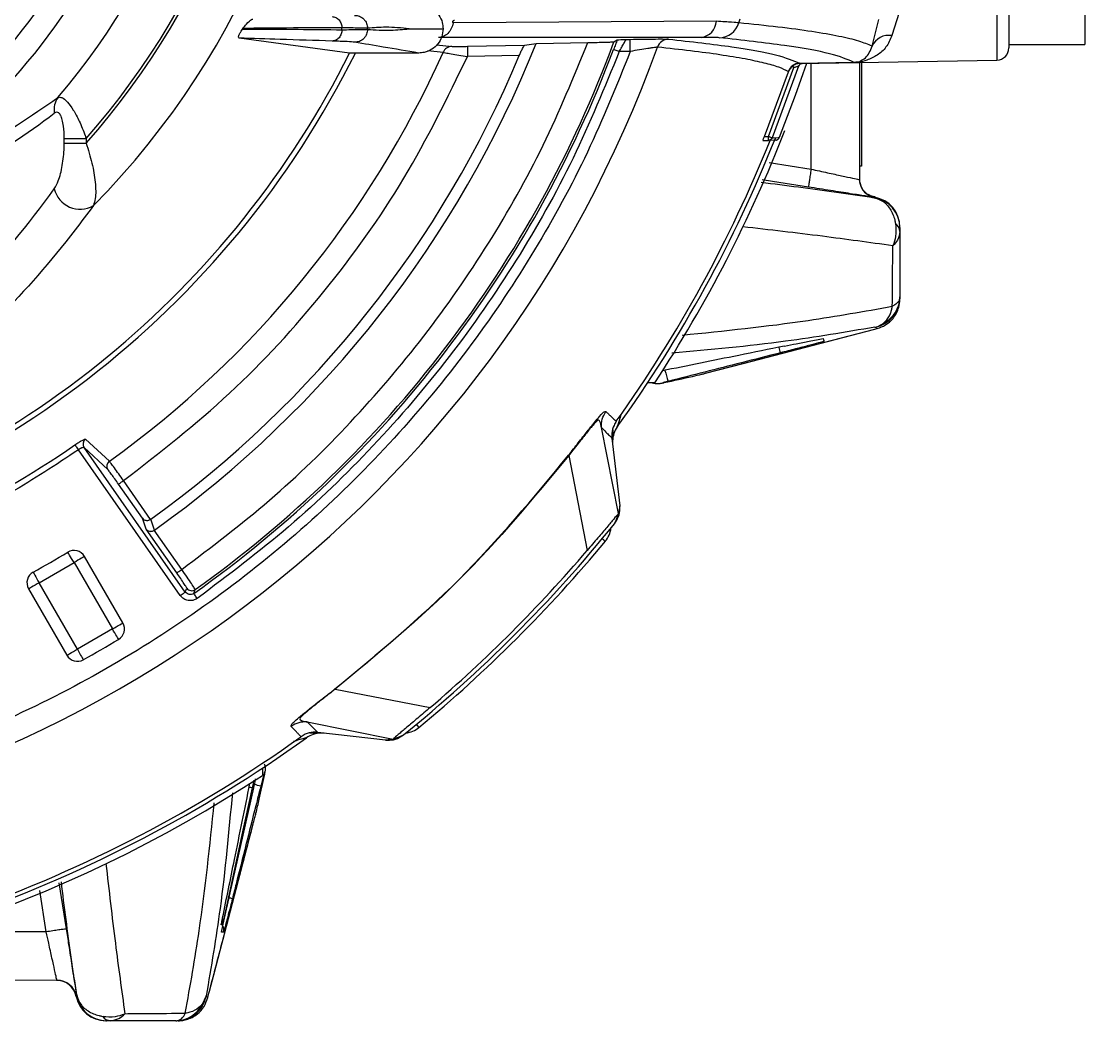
# Model space of a CAD drawing. Extents: x 8 to 113, y 1 to 87.
# Drawn here: x 108.225 to 110.861, y 33.387 to 35.864 of the extents above; entities that cross this region are included whole.
import ezdxf

# ---------------------------------------------------------------- set-up
doc = ezdxf.new("R2010")
doc.units = 0
doc.header["$MEASUREMENT"] = 0
doc.layers.add('OBJECT', color=7, linetype='CONTINUOUS')

msp = doc.modelspace()

# ---------------------------------------------------------------- linework, layer by layer
at = {"layer": 'OBJECT'}
for p, q in [((110.6727, 36.0256), (110.6727, 35.8062)), ((110.8607, 36.0256), (110.8607, 35.8062)), ((110.4004, 35.8854), (110.383, 35.8283)), ((110.6432, 35.8879), (110.6432, 35.7677)), ((109.0198, 35.8429), (109.0198, 35.8475)), ((109.0831, 35.8438), (109.0831, 35.8467)), ((109.2705, 35.8451), (109.2705, 35.8453)), ((109.9482, 35.8639), (109.2961, 35.8603)), ((110.3337, 35.8022), (110.3508, 35.8681)), ((109.0389, 35.7852), (108.7652, 35.8221)), ((109.9102, 35.8239), (109.2593, 35.8233)), ((109.694, 35.8131), (109.7021, 35.818)), ((109.7247, 35.819), (109.7339, 35.8191)), ((109.2544, 35.8052), (109.2926, 35.8016)), ((109.3307, 35.8018), (109.4722, 35.8043)), ((109.4722, 35.8043), (109.5009, 35.8089)), ((109.5009, 35.8089), (109.6292, 35.8111)), ((110.6727, 35.8062), (110.8607, 35.8062)), ((109.2101, 35.7852), (109.0389, 35.7852)), ((109.2704, 35.7868), (109.2326, 35.7904)), ((109.4594, 35.7791), (109.3311, 35.7768)), ((109.7344, 35.7891), (109.707, 35.7887)), ((110.1539, 35.7592), (110.6432, 35.7677)), ((110.0668, 35.5784), (110.1265, 35.7389)), ((110.0768, 35.5787), (110.14, 35.749)), ((110.1515, 35.7527), (110.0858, 35.575)), ((110.1265, 35.7389), (110.1261, 35.7394)), ((110.1261, 35.7394), (110.1261, 35.7394)), ((110.14, 35.749), (110.1359, 35.7524)), ((110.1539, 35.7597), (110.2894, 35.7621)), ((110.154, 35.7596), (110.1539, 35.7597)), ((110.2894, 35.762), (110.154, 35.7596)), ((110.154, 35.7596), (110.1543, 35.7592)), ((110.1825, 35.4975), (110.1825, 35.7597)), ((110.3025, 35.7618), (110.3025, 35.4717)), ((110.3075, 35.7618), (110.3075, 35.5047)), ((108.3315, 35.5737), (108.3859, 35.5737)), ((108.3315, 35.5622), (108.3315, 35.5737)), ((108.3315, 35.5622), (108.3859, 35.5622)), ((108.3859, 35.5737), (108.3859, 35.5622)), ((110.063, 35.5682), (110.0768, 35.5687)), ((110.0668, 35.5784), (110.0768, 35.5787)), ((110.0948, 35.5693), (110.0768, 35.5687)), ((110.0858, 35.575), (110.0886, 35.5751)), ((110.0886, 35.5751), (110.1007, 35.5755)), ((110.1007, 35.5755), (110.1037, 35.5756)), ((110.0786, 35.5138), (110.1825, 35.4974)), ((110.3075, 35.5047), (110.3025, 35.5047)), ((110.1825, 35.4974), (110.1825, 35.4975)), ((110.3367, 35.4295), (110.3343, 35.4299)), ((110.3413, 35.4286), (110.3367, 35.4295)), ((110.3387, 35.4268), (110.3394, 35.4274)), ((110.3394, 35.4274), (110.34, 35.4273)), ((110.34, 35.4277), (110.3413, 35.4286)), ((110.34, 35.4273), (110.34, 35.4277)), ((109.9211, 34.9917), (110.3401, 35.1009)), ((110.3401, 35.1009), (110.3464, 35.1026)), ((109.9211, 34.9917), (109.9211, 34.9917)), ((109.7955, 34.9682), (109.7775, 34.9682)), ((109.7056, 34.6439), (109.6632, 34.857)), ((109.6632, 34.857), (109.6632, 34.857)), ((109.6911, 34.8513), (109.6905, 34.8185)), ((108.3846, 34.8284), (108.4434, 34.7736)), ((109.6891, 34.831), (109.7082, 34.6633)), ((108.6193, 34.4411), (108.3666, 34.802)), ((108.6316, 34.4497), (108.381, 34.8077)), ((108.4398, 34.7529), (108.381, 34.8077)), ((109.5821, 34.788), (109.5816, 34.7885)), ((109.5821, 34.788), (109.6274, 34.5524)), ((108.5255, 34.6324), (108.4662, 34.717)), ((108.5456, 34.6297), (108.4785, 34.7256)), ((109.7082, 34.6633), (109.7056, 34.6439)), ((108.5344, 34.6054), (108.5255, 34.6324)), ((108.6104, 34.4969), (108.5344, 34.6054)), ((108.5461, 34.63), (108.5456, 34.6297)), ((108.555, 34.6031), (108.5461, 34.63)), ((108.555, 34.6031), (108.5546, 34.6028)), ((108.6227, 34.5055), (108.5546, 34.6028)), ((108.4768, 34.3731), (108.3817, 34.5377)), ((108.2692, 34.4727), (108.3558, 34.5227)), ((108.3558, 34.5227), (108.4508, 34.3581)), ((108.2432, 34.4577), (108.3382, 34.2931)), ((108.3642, 34.3081), (108.2692, 34.4727)), ((108.6316, 34.4497), (108.6353, 34.4593)), ((108.6526, 34.4461), (108.6563, 34.4557)), ((108.4508, 34.3581), (108.3642, 34.3081)), ((109.0029, 34.2088), (109.2385, 34.1635)), ((108.9339, 34.1277), (109.147, 34.0853)), ((108.9761, 34.1), (108.9402, 34.1)), ((109.1276, 34.0827), (108.9599, 34.1019)), ((109.147, 34.0853), (109.1276, 34.0827)), ((108.8227, 34.0134), (108.8227, 33.9954)), ((108.8002, 33.875), (108.8002, 33.875)), ((108.287, 33.6075), (108.2709, 33.7098)), ((108.3184, 33.7287), (108.3363, 33.6148)), ((108.2869, 33.6075), (108.0129, 33.6075)), ((108.2869, 33.6075), (108.287, 33.6075)), ((108.3135, 33.4875), (107.5722, 33.4876)), ((108.3611, 33.4481), (108.3611, 33.4482)), ((108.3611, 33.4481), (108.3613, 33.4475)), ((108.362, 33.4506), (108.3626, 33.4513)), ((108.6834, 33.449), (108.6735, 33.428)), ((108.6869, 33.4434), (108.6902, 33.4561)), ((108.6902, 33.4561), (108.6915, 33.461)), ((108.6141, 33.3874), (108.6107, 33.3874))]:
    msp.add_line(p, q, dxfattribs=at)
at = {"layer": 'OBJECT', "flags": 128}
for points in [[(109.2696, 35.8452), (109.2701, 35.8452), (109.2705, 35.8451)], [(109.7344, 35.7891), (109.7343, 35.7949), (109.7342, 35.8005), (109.7341, 35.8057), (109.734, 35.8102), (109.734, 35.8139), (109.7339, 35.8167), (109.7339, 35.8185), (109.7339, 35.8191)], [(109.3307, 35.8018), (109.3307, 35.8013), (109.3307, 35.7998), (109.3308, 35.7975), (109.3308, 35.7944), (109.3309, 35.7906), (109.331, 35.7863), (109.3311, 35.7817), (109.3311, 35.7768)], [(109.707, 35.7887), (109.7043, 35.7897), (109.7017, 35.7907), (109.6993, 35.7916), (109.6972, 35.7924), (109.6954, 35.793), (109.6941, 35.7935), (109.6933, 35.7938), (109.693, 35.7939)], [(110.171, 35.7595), (110.1433, 35.6798), (110.1037, 35.5756)], [(110.1759, 35.453), (110.087, 35.4671), (110.0616, 35.4711)], [(109.9211, 34.9917), (110.0178, 35.0169), (110.3401, 35.1009)], [(108.3582, 34.8143), (108.3585, 34.8138), (108.3591, 34.8129), (108.3599, 34.8117), (108.361, 34.8102), (108.3622, 34.8084), (108.3636, 34.8064), (108.3651, 34.8042), (108.3666, 34.802)], [(108.4662, 34.717), (108.4665, 34.7172), (108.4673, 34.7177), (108.4684, 34.7185), (108.47, 34.7196), (108.4718, 34.7209), (108.4739, 34.7223), (108.4762, 34.7239), (108.4785, 34.7256)], [(109.6726, 34.5753), (109.6717, 34.5761), (109.6691, 34.5783), (109.6649, 34.5817)], [(108.3558, 34.5227), (108.3527, 34.5277), (108.3498, 34.5325), (108.3472, 34.537), (108.3448, 34.5408), (108.3429, 34.544), (108.3415, 34.5464), (108.3406, 34.5479), (108.3403, 34.5484)], [(108.3817, 34.5377), (108.3812, 34.5374), (108.3798, 34.5365), (108.3774, 34.5352), (108.3741, 34.5333), (108.3702, 34.531), (108.3657, 34.5284), (108.3608, 34.5256), (108.3558, 34.5227)], [(108.6104, 34.4969), (108.6107, 34.4971), (108.6115, 34.4976), (108.6126, 34.4984), (108.6142, 34.4995), (108.616, 34.5008), (108.6181, 34.5022), (108.6204, 34.5038), (108.6227, 34.5055)], [(108.2546, 34.4989), (108.2549, 34.4984), (108.2558, 34.4969), (108.2571, 34.4945), (108.2589, 34.4912), (108.2611, 34.4873), (108.2636, 34.4827), (108.2663, 34.4778), (108.2692, 34.4727)], [(108.2692, 34.4727), (108.2641, 34.4698), (108.2592, 34.4669), (108.2547, 34.4643), (108.2508, 34.4621), (108.2476, 34.4602), (108.2452, 34.4588), (108.2437, 34.458), (108.2432, 34.4577)], [(108.6193, 34.4411), (108.6217, 34.4428), (108.624, 34.4443), (108.6261, 34.4458), (108.6279, 34.4471), (108.6294, 34.4482), (108.6306, 34.449), (108.6313, 34.4495), (108.6316, 34.4497)], [(108.6612, 34.4338), (108.6596, 34.4362), (108.658, 34.4385), (108.6565, 34.4406), (108.6552, 34.4424), (108.6541, 34.4439), (108.6533, 34.4451), (108.6528, 34.4458), (108.6526, 34.4461)], [(108.4508, 34.3581), (108.4558, 34.361), (108.4607, 34.3638), (108.4652, 34.3664), (108.4691, 34.3687), (108.4724, 34.3706), (108.4748, 34.372), (108.4763, 34.3728), (108.4768, 34.3731)], [(108.4662, 34.3324), (108.4659, 34.3329), (108.4651, 34.3343), (108.4636, 34.3367), (108.4617, 34.3399), (108.4594, 34.3438), (108.4567, 34.3483), (108.4538, 34.3531), (108.4508, 34.3581)], [(108.3382, 34.2931), (108.3387, 34.2934), (108.3402, 34.2942), (108.3426, 34.2956), (108.3458, 34.2975), (108.3497, 34.2998), (108.3542, 34.3024), (108.3591, 34.3052), (108.3642, 34.3081)], [(108.3642, 34.3081), (108.367, 34.303), (108.3697, 34.2981), (108.3723, 34.2935), (108.3745, 34.2896), (108.3763, 34.2863), (108.3776, 34.2839), (108.3784, 34.2824), (108.3787, 34.2819)], [(109.2108, 34.1143), (109.21, 34.1152), (109.2079, 34.1178), (109.2044, 34.122)], [(108.7213, 33.607), (108.7256, 33.6265), (108.7431, 33.7046), (108.8013, 33.9649)], [(108.7973, 33.965), (108.7931, 33.9454), (108.7761, 33.8673), (108.7237, 33.6253)], [(108.6915, 33.461), (108.7029, 33.5044), (108.7537, 33.6979), (108.8002, 33.875)], [(108.7237, 33.6253), (108.7235, 33.6253), (108.7224, 33.6254), (108.7208, 33.6254)]]:
    msp.add_lwpolyline(points, dxfattribs=at)
at = {"layer": 'OBJECT'}
for centre, radius, start, end in [((106.9727, 36.8182), 2.0098, 315.4001, 44.5999), ((106.9727, 36.8182), 1.8907, 318.3698, 41.6302), ((106.9727, 36.8182), 1.8831, 318.6329, 41.3671), ((106.9727, 36.8182), 1.764, 319.599, 40.401), ((106.9727, 36.8182), 1.5902, 303.9666, 334.6002), ((106.9727, 36.8182), 1.6498, 303.9666, 334.6002), ((109.904, 35.8677), 0.0443, 278.0533, 355.0193), ((109.9536, 35.8754), 0.0523, 271.2391, 342.7678), ((106.9727, 36.8182), 3.1787, 342.4546, 342.636), ((109.8299, 35.7898), 0.0299, 91.2293, 160.5279), ((110.3751, 35.7836), 0.0454, 79.9342, 155.8554), ((106.9727, 36.8182), 3.0068, 273.8025, 340.2009), ((106.9727, 36.8182), 2.7223, 305.5385, 338.2371), ((106.9727, 36.8182), 2.9067, 305.3048, 339.3669), ((106.9727, 36.8182), 2.901, 305.4751, 339.7287), ((109.2931, 35.7768), 0.0248, 91.2352, 156.2563), ((110.6427, 35.7977), 0.03, 271, 0), ((106.9727, 36.8182), 2.3227, 281.5486, 333.5932), ((106.9727, 36.8182), 2.31, 285.3009, 333.4367), ((106.9727, 36.8182), 2.5186, 305.7276, 335.8244), ((106.9727, 36.8182), 2.6951, 305.7175, 337.3213), ((110.1545, 35.7297), 0.03, 91.0255, 161.1077), ((110.1545, 35.7296), 0.03, 91.0074, 161.009), ((110.1609, 35.7495), 0.00997, 129.9446, 161.435), ((110.1609, 35.7495), 0.00998, 103.2881, 129.927), ((110.2913, 35.762), 0.00191, 178.8578, 181.1422), ((108.3589, 35.6445), 0.0526, 144.7086, 188.9634), ((106.9727, 36.8182), 3.375, 326.7599, 338.7134), ((106.9727, 36.8182), 3.35, 324.4956, 338.1027), ((106.9727, 36.8182), 3.36, 324.3266, 338.2742), ((110.0051, 35.5737), 0.0719, 356.0151, 3.9849), ((108.3708, 35.4637), 0.0655, 193.1001, 300.1662), ((110.3475, 35.4729), 0.045, 179.9905, 237.3895), ((110.3475, 35.4717), 0.045, 179.9923, 237.958), ((110.3475, 35.4729), 0.045, 237.382, 259.6631), ((110.3475, 35.4717), 0.045, 237.9639, 260.3925), ((110.3275, 35.3526), 0.075, 359.9911, 81.4282), ((110.3275, 35.3533), 0.075, 359.9913, 80.8198), ((110.3275, 35.3538), 0.075, 359.9916, 80.3973), ((110.3761, 35.3416), 0.0264, 3.6487, 54.1675), ((110.3275, 35.1798), 0.075, 280.2805, 359.9917), ((110.3296, 35.1812), 0.0729, 296.3492, 359.6688), ((110.2366, 35.0883), 0.1379, 193.625, 199.4669), ((110.211, 35.0941), 0.4021, 193.7615, 197.7226), ((109.7526, 34.8226), 0.062, 144.3266, 179), ((108.3933, 34.8162), 0.015, 125.3653, 214.5822), ((106.9727, 36.8182), 2.4363, 295.3416, 304.6584), ((108.4521, 34.7615), 0.015, 125.7285, 214.5847), ((106.9727, 36.8182), 3.5, 308.9328, 321.0672), ((109.6249, 34.615), 0.062, 320.2829, 353.5583), ((108.3558, 34.5227), 0.03, 30, 121.069), ((106.9727, 36.8182), 3.51, 309.6151, 320.2829), ((106.9727, 36.8182), 2.65, 298.931, 301.069), ((106.9727, 36.8182), 3.4902, 310.4808, 319.5192), ((108.2692, 34.4727), 0.03, 118.931, 210), ((108.6476, 34.4679), 0.015, 215.0249, 305.441), ((108.4508, 34.3581), 0.03, 300.9982, 30), ((106.9727, 36.8182), 2.9, 299.0018, 300.9982), ((108.3642, 34.3081), 0.03, 210, 299.0018), ((109.1712, 34.1621), 0.062, 276.3397, 309.6151), ((106.9727, 36.8182), 3.36, 273.4935, 305.6636), ((106.9727, 36.8182), 3.35, 273.5142, 305.5044), ((108.9678, 34.038), 0.062, 90.019, 125.6636), ((106.9727, 36.8182), 3.375, 273.2438, 303.2401), ((108.9185, 34.5557), 0.603, 257.7019, 258.4058), ((108.7319, 33.6796), 0.3016, 73.285, 76.3572), ((108.7087, 33.5644), 0.1315, 72.4608, 76.0528), ((108.7019, 33.6124), 0.025, 346.1486, 23.532), ((108.3123, 33.4375), 0.05, 11.5275, 89.9924), ((108.3134, 33.4375), 0.05, 11.5285, 89.9915), ((108.4347, 33.4625), 0.075, 190.3575, 269.9913), ((108.4347, 33.4625), 0.075, 191.5288, 269.9913), ((108.4361, 33.4625), 0.075, 189.1309, 269.9919), ((108.4359, 33.4625), 0.075, 191.5283, 269.9918), ((108.4367, 33.4625), 0.075, 188.5557, 269.9911), ((108.6096, 33.4624), 0.075, 269.9916, 349.7021), ((108.6081, 33.4603), 0.0729, 270.3139, 333.6341), ((108.4477, 33.4138), 0.0264, 215.8178, 266.3332)]:
    msp.add_arc(centre, radius, start, end, dxfattribs=at)
for centre, major_axis, ratio, start_param, end_param in [((107.3434, 36.8182), (1.7429, 0), 0.977124, 5.674525, 5.675653), ((107.3308, 36.8182), (1.5665, 0), 0.964711, 5.054638, 5.385183), ((106.2631, 36.8182), (2.4885, 0), 0.964711, 5.407313, 5.67616)]:
    msp.add_ellipse(centre, major_axis=major_axis, ratio=ratio, start_param=start_param, end_param=end_param, dxfattribs=at)
for points, knots in [([(109.2101, 35.9052), (109.216, 35.9047), (109.2287, 35.9036), (109.2466, 35.8945), (109.2609, 35.8797), (109.2691, 35.8624), (109.2701, 35.8505), (109.2705, 35.8453)], [0, 0, 0, 0, 0.187598, 0.404759, 0.620773, 0.835171, 1, 1, 1, 1]), ([(110.6727, 35.9059), (110.6727, 35.8902), (110.6727, 35.8584), (110.6727, 35.8243), (110.6727, 35.8018), (110.6727, 35.7991), (110.6727, 35.7977)], [0, 0, 0, 0, 0.24661, 0.499999, 0.753389, 1, 1, 1, 1]), ([(108.9956, 35.8755), (108.9986, 35.8751), (109.0033, 35.8745), (109.0089, 35.871), (109.0128, 35.8674), (109.0159, 35.8629), (109.019, 35.8564), (109.0195, 35.851), (109.0198, 35.8475)], [0, 0, 0, 0, 0.239572, 0.368432, 0.499999, 0.63156, 0.760426, 1, 1, 1, 1]), ([(109.0513, 35.8786), (109.0553, 35.8782), (109.0615, 35.8775), (109.0689, 35.8735), (109.0739, 35.8694), (109.078, 35.8643), (109.082, 35.8569), (109.0827, 35.8507), (109.0831, 35.8467)], [0, 0, 0, 0, 0.239486, 0.368379, 0.5, 0.631622, 0.760508, 1, 1, 1, 1]), ([(108.7652, 35.8221), (108.7644, 35.8224), (108.7632, 35.8229), (108.7636, 35.8265), (108.7646, 35.8294), (108.7656, 35.8317), (108.7668, 35.8342), (108.7683, 35.8369), (108.7706, 35.8406), (108.7722, 35.8429), (108.7733, 35.8445)], [0, 0, 0, 0, 0.401425, 0.570185, 0.633488, 0.697358, 0.744456, 0.791499, 0.861684, 1, 1, 1, 1]), ([(108.7733, 35.8445), (108.8193, 35.8444), (108.9015, 35.8442), (108.9837, 35.8433), (109.0198, 35.8429)], [0, 0, 0, 0, 0.560009, 1, 1, 1, 1]), ([(108.7744, 35.8461), (108.7773, 35.8499), (108.7867, 35.862), (108.794, 35.8679), (108.7978, 35.8691), (108.7987, 35.8694)], [0, 0, 0, 0, 0.259599, 0.819529, 1, 1, 1, 1]), ([(109.0198, 35.8475), (108.974, 35.8475), (108.8922, 35.8475), (108.8104, 35.8465), (108.7744, 35.8461)], [0, 0, 0, 0, 0.560013, 1, 1, 1, 1]), ([(109.0831, 35.8467), (109.0773, 35.8468), (109.0658, 35.847), (109.0352, 35.8474), (109.0198, 35.8475)], [0, 0, 0, 0, 0.499961, 1, 1, 1, 1]), ([(109.1866, 35.8452), (109.1672, 35.8471), (109.1328, 35.8505), (109.0983, 35.8478), (109.0831, 35.8467)], [0, 0, 0, 0, 0.560064, 1, 1, 1, 1]), ([(109.0831, 35.8438), (109.1024, 35.8426), (109.1369, 35.8405), (109.1714, 35.8438), (109.1866, 35.8452)], [0, 0, 0, 0, 0.559937, 1, 1, 1, 1]), ([(109.1866, 35.8452), (109.1866, 35.8452), (109.2013, 35.8452), (109.2262, 35.8452), (109.2538, 35.8452), (109.2669, 35.8452), (109.2695, 35.8452), (109.2696, 35.8452)], [0, 0, 0, 0, 0.002912, 0.527889, 0.903607, 0.997536, 1, 1, 1, 1]), ([(109.2705, 35.8451), (109.2698, 35.8384), (109.2685, 35.825), (109.2582, 35.8072), (109.2431, 35.7936), (109.2261, 35.7863), (109.2147, 35.7855), (109.2101, 35.7852)], [0, 0, 0, 0, 0.212709, 0.425418, 0.63871, 0.853372, 1, 1, 1, 1]), ([(109.2961, 35.8603), (109.2946, 35.8553), (109.2915, 35.8452), (109.2826, 35.8333), (109.2715, 35.8251), (109.2633, 35.8239), (109.2593, 35.8233)], [0, 0, 0, 0, 0.243819, 0.5, 0.756179, 1, 1, 1, 1]), ([(109.2705, 35.8453), (109.2703, 35.8453), (109.27, 35.8453), (109.2697, 35.8452), (109.2696, 35.8452)], [0, 0, 0, 0, 0.559993, 1, 1, 1, 1]), ([(109.2961, 35.8603), (109.2958, 35.8603), (109.2953, 35.8604), (109.2948, 35.8609), (109.2946, 35.8614), (109.2945, 35.862), (109.2945, 35.8627), (109.2947, 35.8634), (109.2952, 35.8643), (109.2959, 35.8653), (109.2969, 35.8662), (109.298, 35.8668), (109.2987, 35.8668), (109.299, 35.8669)], [0, 0, 0, 0, 0.133104, 0.191566, 0.248259, 0.311432, 0.370763, 0.43233, 0.501556, 0.620735, 0.752086, 0.875604, 1, 1, 1, 1]), ([(110.0035, 35.86), (109.999, 35.8604), (109.9899, 35.8613), (109.9622, 35.863), (109.9482, 35.8639)], [0, 0, 0, 0, 0.4931971, 1, 1, 1, 1]), ([(110.3337, 35.8022), (110.3238, 35.8063), (110.3043, 35.8147), (110.2536, 35.8266), (110.187, 35.8383), (110.1049, 35.8495), (110.0369, 35.8565), (110.0035, 35.86)], [0, 0, 0, 0, 0.2022766, 0.4015017, 0.6039518, 0.8059482, 1, 1, 1, 1]), ([(108.9956, 35.8149), (108.9525, 35.8163), (108.8755, 35.8186), (108.7989, 35.821), (108.7652, 35.8221)], [0, 0, 0, 0, 0.559993, 1, 1, 1, 1]), ([(109.0198, 35.8429), (109.0195, 35.8394), (109.019, 35.834), (109.0159, 35.8275), (109.0128, 35.8231), (109.0089, 35.8194), (109.0033, 35.8159), (108.9986, 35.8153), (108.9956, 35.8149)], [0, 0, 0, 0, 0.239585, 0.36845, 0.50001, 0.631569, 0.760427, 1, 1, 1, 1]), ([(109.0198, 35.8429), (109.0352, 35.8431), (109.0658, 35.8434), (109.0773, 35.8437), (109.0831, 35.8438)], [0, 0, 0, 0, 0.500039, 1, 1, 1, 1]), ([(109.0831, 35.8438), (109.0827, 35.8398), (109.082, 35.8336), (109.078, 35.8261), (109.0739, 35.821), (109.0689, 35.8169), (109.0615, 35.8129), (109.0553, 35.8122), (109.0513, 35.8118)], [0, 0, 0, 0, 0.239481, 0.368378, 0.499999, 0.631621, 0.760514, 1, 1, 1, 1]), ([(109.7021, 35.818), (109.7006, 35.8142), (109.6978, 35.8066), (109.6946, 35.7982), (109.693, 35.7939)], [0, 0, 0, 0, 0.499873, 1, 1, 1, 1]), ([(109.7021, 35.818), (109.7022, 35.8181), (109.7031, 35.8182), (109.7116, 35.8185), (109.72, 35.8188), (109.7247, 35.819)], [0, 0, 0, 0, 0.118324, 0.498391, 1, 1, 1, 1]), ([(109.707, 35.7887), (109.7091, 35.7923), (109.7133, 35.7997), (109.7181, 35.8081), (109.7212, 35.8135), (109.7231, 35.8166), (109.7243, 35.8185), (109.7246, 35.8188), (109.7247, 35.819)], [0, 0, 0, 0, 0.250055, 0.499098, 0.634956, 0.762999, 0.884267, 1, 1, 1, 1]), ([(109.7339, 35.8191), (109.7452, 35.8193), (109.7678, 35.8197), (109.7979, 35.82), (109.8212, 35.82), (109.8266, 35.8198), (109.8293, 35.8197)], [0, 0, 0, 0, 0.250172, 0.500067, 0.749913, 1, 1, 1, 1]), ([(109.8293, 35.8197), (109.8849, 35.8134), (109.9963, 35.8008), (110.1045, 35.7808), (110.1375, 35.7667), (110.1539, 35.7597)], [0, 0, 0, 0, 0.33303, 0.666639, 1, 1, 1, 1]), ([(109.9547, 35.8232), (109.9511, 35.8234), (109.9437, 35.8238), (109.9214, 35.8238), (109.9102, 35.8239)], [0, 0, 0, 0, 0.498504, 1, 1, 1, 1]), ([(110.2894, 35.7621), (110.2724, 35.7692), (110.2383, 35.7836), (110.1268, 35.804), (110.0121, 35.8168), (109.9547, 35.8232)], [0, 0, 0, 0, 0.333336, 0.666886, 1, 1, 1, 1]), ([(110.383, 35.8283), (110.3786, 35.8183), (110.3696, 35.7984), (110.3472, 35.7791), (110.3215, 35.767), (110.3061, 35.763), (110.2928, 35.7621), (110.2908, 35.762), (110.2898, 35.762), (110.2894, 35.762)], [0, 0, 0, 0, 0.249937, 0.500626, 0.749427, 0.968478, 0.986306, 0.993527, 1, 1, 1, 1]), ([(108.6227, 34.5055), (108.6964, 34.5612), (108.8443, 34.6732), (109.0445, 34.868), (109.2266, 35.0808), (109.386, 35.311), (109.5235, 35.5542), (109.5941, 35.7257), (109.6292, 35.8111)], [0, 0, 0, 0, 0.165735, 0.332466, 0.5, 0.667545, 0.83427, 1, 1, 1, 1]), ([(109.0513, 35.8118), (109.0466, 35.8123), (109.037, 35.8134), (109.0094, 35.8144), (108.9956, 35.8149)], [0, 0, 0, 0, 0.498895, 1, 1, 1, 1]), ([(109.2101, 35.7852), (109.181, 35.7902), (109.1289, 35.799), (109.0751, 35.8079), (109.0513, 35.8118)], [0, 0, 0, 0, 0.560011, 1, 1, 1, 1]), ([(109.2926, 35.8016), (109.293, 35.8016), (109.2938, 35.8015), (109.2977, 35.8015), (109.3053, 35.8015), (109.3173, 35.8016), (109.3262, 35.8018), (109.3307, 35.8018)], [0, 0, 0, 0, 0.124713, 0.250581, 0.500023, 0.749127, 1, 1, 1, 1]), ([(109.4594, 35.7791), (109.4608, 35.7822), (109.4634, 35.7883), (109.4672, 35.7964), (109.4702, 35.802), (109.4717, 35.8041), (109.4721, 35.8043), (109.4722, 35.8043)], [0, 0, 0, 0, 0.243971, 0.488094, 0.725807, 0.945379, 1, 1, 1, 1]), ([(109.6292, 35.8111), (109.637, 35.8113), (109.6524, 35.8116), (109.6727, 35.8121), (109.6873, 35.8126), (109.6933, 35.8129), (109.6939, 35.8131), (109.694, 35.8131)], [0, 0, 0, 0, 0.238726, 0.477734, 0.707735, 0.921561, 1, 1, 1, 1]), ([(109.8017, 35.7998), (109.8011, 35.7997), (109.7997, 35.7996), (109.7947, 35.799), (109.7875, 35.7979), (109.7756, 35.7961), (109.7576, 35.7932), (109.7421, 35.7905), (109.7344, 35.7891)], [0, 0, 0, 0, 0.116907, 0.238658, 0.366334, 0.500852, 0.750248, 1, 1, 1, 1]), ([(110.1261, 35.7394), (110.119, 35.743), (110.105, 35.7501), (110.0684, 35.7604), (110.0202, 35.7706), (109.9592, 35.7807), (109.8871, 35.7905), (109.8299, 35.7967), (109.8017, 35.7998)], [0, 0, 0, 0, 0.168843, 0.335534, 0.500076, 0.67255, 0.839189, 1, 1, 1, 1]), ([(110.2894, 35.7621), (110.2894, 35.7621), (110.2896, 35.7621), (110.2899, 35.7621), (110.2905, 35.7621), (110.3007, 35.7628), (110.3035, 35.7654), (110.3226, 35.7748), (110.3293, 35.7913), (110.3337, 35.8022)], [0, 0, 0, 0, 0.001142, 0.002301, 0.004791, 0.01068, 0.246792, 0.502027, 1, 1, 1, 1]), ([(109.7344, 35.7891), (109.7006, 35.7053), (109.6324, 35.5362), (109.5, 35.2941), (109.3443, 35.0608), (109.1641, 34.8406), (108.9613, 34.6367), (108.7388, 34.4529), (108.4994, 34.2918), (108.2463, 34.1553), (107.984, 34.0451), (107.7161, 33.9621), (107.4463, 33.9039), (107.2649, 33.8866), (107.1749, 33.878)], [0, 0, 0, 0, 0.080321, 0.16194, 0.244772, 0.329378, 0.414487, 0.5, 0.585518, 0.670628, 0.755228, 0.838065, 0.919682, 1, 1, 1, 1]), ([(108.4785, 34.7256), (108.5683, 34.7954), (108.7485, 34.9358), (108.9802, 35.1901), (109.1812, 35.4692), (109.2813, 35.6746), (109.3311, 35.7768)], [0, 0, 0, 0, 0.248894, 0.5, 0.751106, 1, 1, 1, 1]), ([(109.707, 35.7887), (109.6706, 35.6998), (109.5977, 35.5216), (109.4551, 35.269), (109.2895, 35.0299), (109.1002, 34.8091), (108.8919, 34.6072), (108.738, 34.4915), (108.6612, 34.4338)], [0, 0, 0, 0, 0.165711, 0.332438, 0.5, 0.667551, 0.834284, 1, 1, 1, 1]), ([(109.2704, 35.7868), (109.272, 35.7865), (109.2753, 35.7858), (109.2899, 35.7834), (109.3092, 35.7802), (109.3238, 35.778), (109.3311, 35.7768)], [0, 0, 0, 0, 0.240543, 0.499719, 0.749496, 1, 1, 1, 1]), ([(110.1359, 35.7524), (110.1333, 35.7499), (110.1293, 35.7459), (110.1272, 35.7407), (110.1265, 35.7389)], [0, 0, 0, 0, 0.6495649, 1, 1, 1, 1]), ([(110.1543, 35.7592), (110.1525, 35.7591), (110.1491, 35.7588), (110.1425, 35.7569), (110.1385, 35.7542), (110.1359, 35.7524)], [0, 0, 0, 0, 0.252438, 0.503217, 1, 1, 1, 1]), ([(110.1515, 35.7527), (110.1514, 35.7526), (110.1512, 35.7525), (110.1502, 35.7521), (110.1479, 35.7514), (110.1442, 35.7503), (110.1414, 35.7494), (110.14, 35.749)], [0, 0, 0, 0, 0.117751, 0.236264, 0.479976, 0.736393, 1, 1, 1, 1]), ([(110.1543, 35.7592), (110.156, 35.7592), (110.1586, 35.7593), (110.1604, 35.7594), (110.1606, 35.7595), (110.1608, 35.7595)], [0, 0, 0, 0, 0.499445, 0.751584, 1, 1, 1, 1]), ([(107.8944, 35.45), (107.9028, 35.4529), (107.9765, 35.4789), (108.1184, 35.5398), (108.2491, 35.6292), (108.316, 35.6749)], [0, 0, 0, 0, 0.058887, 0.517848, 1, 1, 1, 1]), ([(108.316, 35.6749), (108.3189, 35.6755), (108.3254, 35.6766), (108.3389, 35.6657), (108.3542, 35.6448), (108.3696, 35.6158), (108.38, 35.5907), (108.3851, 35.5761), (108.3859, 35.5737)], [0, 0, 0, 0, 0.16721, 0.364972, 0.550351, 0.742656, 0.959323, 1, 1, 1, 1]), ([(108.3315, 35.5737), (108.3313, 35.5839), (108.3308, 35.6), (108.3272, 35.6194), (108.323, 35.6309), (108.3181, 35.6374), (108.3126, 35.6396), (108.309, 35.6375), (108.307, 35.6363)], [0, 0, 0, 0, 0.29881, 0.473691, 0.618555, 0.738236, 0.858033, 1, 1, 1, 1]), ([(108.307, 35.4488), (108.3104, 35.455), (108.3189, 35.4702), (108.3275, 35.5063), (108.3313, 35.5395), (108.3315, 35.5585), (108.3315, 35.5622)], [0, 0, 0, 0, 0.230483, 0.568581, 0.916912, 1, 1, 1, 1]), ([(108.3859, 35.5622), (108.3911, 35.5454), (108.4016, 35.5115), (108.4094, 35.4632), (108.4104, 35.426), (108.4057, 35.4125), (108.4038, 35.407)], [0, 0, 0, 0, 0.261321, 0.527902, 0.808326, 1, 1, 1, 1]), ([(110.063, 35.5682), (110.063, 35.5683), (110.0631, 35.5685), (110.0636, 35.57), (110.0644, 35.5722), (110.0655, 35.5751), (110.0664, 35.5773), (110.0668, 35.5784)], [0, 0, 0, 0, 0.1904146, 0.380721, 0.5749326, 0.7832683, 1, 1, 1, 1]), ([(110.0768, 35.5787), (110.0769, 35.5787), (110.0771, 35.5786), (110.0776, 35.5784), (110.0787, 35.578), (110.0807, 35.5771), (110.083, 35.5762), (110.0847, 35.5755), (110.0856, 35.5751), (110.0857, 35.575), (110.0858, 35.575)], [0, 0, 0, 0, 0.013718, 0.037881, 0.117462, 0.241308, 0.499767, 0.695357, 0.834141, 1, 1, 1, 1]), ([(110.0858, 35.575), (110.0853, 35.5741), (110.0845, 35.5724), (110.0823, 35.5704), (110.0797, 35.5691), (110.0778, 35.5688), (110.0768, 35.5687)], [0, 0, 0, 0, 0.249948, 0.499967, 0.749993, 1, 1, 1, 1]), ([(110.0948, 35.5693), (110.0953, 35.5694), (110.0964, 35.5695), (110.098, 35.57), (110.0995, 35.5707), (110.1009, 35.5717), (110.1021, 35.5728), (110.103, 35.5741), (110.1035, 35.5751), (110.1037, 35.5756)], [0, 0, 0, 0, 0.143851, 0.287677, 0.431526, 0.575369, 0.719208, 0.857742, 1, 1, 1, 1]), ([(110.1825, 35.4974), (110.1817, 35.4924), (110.1801, 35.4824), (110.1781, 35.4691), (110.1766, 35.459), (110.176, 35.4543), (110.1759, 35.4531), (110.1759, 35.453), (110.1759, 35.453)], [0, 0, 0, 0, 0.215722, 0.431448, 0.64717, 0.862908, 0.968625, 1, 1, 1, 1]), ([(110.1825, 35.4975), (110.1962, 35.4946), (110.2235, 35.4886), (110.2597, 35.4808), (110.2868, 35.475), (110.3006, 35.472), (110.302, 35.4718), (110.3025, 35.4717)], [0, 0, 0, 0, 0.220932, 0.438643, 0.655265, 0.868701, 1, 1, 1, 1]), ([(110.0586, 35.465), (110.0896, 35.4612), (110.1837, 35.4495), (110.2764, 35.4359), (110.3387, 35.4268)], [0, 0, 0, 0, 0.328567, 1, 1, 1, 1]), ([(110.3394, 35.4274), (110.3387, 35.4275), (110.3354, 35.428), (110.3189, 35.4306), (110.2816, 35.4364), (110.2319, 35.4442), (110.1945, 35.4501), (110.1759, 35.453)], [0, 0, 0, 0, 0.071624, 0.301232, 0.533459, 0.767472, 1, 1, 1, 1]), ([(110.3379, 35.429), (110.3379, 35.429), (110.3379, 35.429), (110.3365, 35.4293), (110.3345, 35.4298), (110.3305, 35.4312), (110.3265, 35.4329), (110.324, 35.4347), (110.3233, 35.4352)], [0, 0, 0, 0, 0.263565, 0.369118, 0.447898, 0.615686, 0.887999, 1, 1, 1, 1]), ([(110.3387, 35.4268), (110.3474, 35.4241), (110.3585, 35.4206), (110.3742, 35.4057), (110.3837, 35.3909), (110.3895, 35.3736), (110.391, 35.3658), (110.3916, 35.363)], [0, 0, 0, 0, 0.355529, 0.454515, 0.769567, 0.917463, 1, 1, 1, 1]), ([(110.3394, 35.4287), (110.3395, 35.4286), (110.3396, 35.4283), (110.3398, 35.428), (110.34, 35.4278), (110.34, 35.4277)], [0, 0, 0, 0, 0.1825132, 0.9125683, 1, 1, 1, 1]), ([(108.4038, 35.407), (108.3887, 35.3868), (108.3136, 35.2855), (108.1976, 35.1549), (108.0562, 35.0185), (107.9773, 34.9537), (107.9379, 34.9212)], [0, 0, 0, 0, 0.10177, 0.509294, 0.754409, 1, 1, 1, 1]), ([(110.3851, 35.3076), (110.3271, 35.3156), (110.2042, 35.3327), (110.0794, 35.347), (110.0134, 35.3545)], [0, 0, 0, 0, 0.472134, 1, 1, 1, 1]), ([(110.3916, 35.363), (110.3924, 35.3521), (110.3938, 35.3336), (110.3882, 35.315), (110.3851, 35.3077), (110.3851, 35.3076)], [0, 0, 0, 0, 0.5799799, 0.9930679, 1, 1, 1, 1]), ([(110.4025, 35.3433), (110.4013, 35.336), (110.3994, 35.3235), (110.3898, 35.312), (110.3851, 35.3076), (110.3851, 35.3076)], [0, 0, 0, 0, 0.579969, 0.993052, 1, 1, 1, 1]), ([(110.4025, 35.3526), (110.4025, 35.3523), (110.4025, 35.3518), (110.4025, 35.3481), (110.4025, 35.3451), (110.4025, 35.3437), (110.4025, 35.3433)], [0, 0, 0, 0, 0.530147, 0.827824, 0.942247, 1, 1, 1, 1]), ([(110.4025, 35.3433), (110.4025, 35.3234), (110.4025, 35.2685), (110.4025, 35.2149), (110.4024, 35.1808)], [0, 0, 0, 0, 0.363149, 1, 1, 1, 1]), ([(110.3838, 35.1577), (110.3841, 35.1885), (110.3845, 35.2379), (110.3849, 35.2885), (110.3851, 35.3076)], [0, 0, 0, 0, 0.623157, 1, 1, 1, 1]), ([(110.3464, 35.1026), (110.3535, 35.1051), (110.3686, 35.1105), (110.3883, 35.1285), (110.4001, 35.1513), (110.4024, 35.1683), (110.4024, 35.1751), (110.4024, 35.1752)], [0, 0, 0, 0, 0.223437, 0.473078, 0.787205, 0.996539, 1, 1, 1, 1]), ([(110.4024, 35.1808), (110.4024, 35.1797), (110.4021, 35.1738), (110.3978, 35.167), (110.3901, 35.161), (110.3862, 35.1588), (110.3839, 35.1577), (110.3838, 35.1577)], [0, 0, 0, 0, 0.125339, 0.641521, 0.810236, 0.993598, 1, 1, 1, 1]), ([(109.863, 35.0863), (109.9674, 35.0969), (110.1422, 35.1147), (110.3144, 35.1453), (110.3838, 35.1577)], [0, 0, 0, 0, 0.596922, 1, 1, 1, 1]), ([(110.3619, 35.1159), (110.3633, 35.1171), (110.3706, 35.1234), (110.3775, 35.1344), (110.3821, 35.1482), (110.3833, 35.1542), (110.3838, 35.1575), (110.3838, 35.1577)], [0, 0, 0, 0, 0.12552, 0.641548, 0.810272, 0.993615, 1, 1, 1, 1]), ([(110.3408, 35.106), (110.3431, 35.1065), (110.3506, 35.1082), (110.3573, 35.1128), (110.3619, 35.1159)], [0, 0, 0, 0, 0.311834, 1, 1, 1, 1]), ([(110.3408, 35.106), (110.2672, 35.0935), (110.1007, 35.0653), (109.9319, 35.0499), (109.8378, 35.0413)], [0, 0, 0, 0, 0.4422963, 1, 1, 1, 1]), ([(110.3464, 35.1026), (110.3462, 35.1026), (110.3452, 35.1032), (110.3434, 35.1043), (110.3417, 35.1054), (110.3408, 35.106)], [0, 0, 0, 0, 0.07326, 0.517167, 1, 1, 1, 1]), ([(110.1164, 35.059), (110.0786, 35.0513), (109.9776, 35.0308), (109.8765, 35.0103), (109.8132, 34.9975)], [0, 0, 0, 0, 0.37363, 1, 1, 1, 1]), ([(110.2144, 35.0709), (110.2141, 35.0707), (110.2132, 35.0703), (110.2021, 35.0672), (110.1778, 35.0607), (110.1445, 35.052), (110.1193, 35.0456), (110.1066, 35.0424)], [0, 0, 0, 0, 0.109227, 0.325258, 0.547858, 0.773814, 1, 1, 1, 1]), ([(110.1164, 35.059), (110.1264, 35.061), (110.1488, 35.0655), (110.182, 35.072), (110.2014, 35.0757), (110.2125, 35.0778), (110.2126, 35.0779)], [0, 0, 0, 0, 0.255403, 0.572513, 0.997435, 1, 1, 1, 1]), ([(110.2126, 35.0779), (110.2126, 35.0777), (110.213, 35.0762), (110.2136, 35.0739), (110.2142, 35.0717), (110.2144, 35.0709)], [0, 0, 0, 0, 0.0584822, 0.6635263, 1, 1, 1, 1]), ([(110.1066, 35.0424), (110.0743, 35.0342), (109.9814, 35.0107), (109.8885, 34.9871), (109.828, 34.9717)], [0, 0, 0, 0, 0.34783, 1, 1, 1, 1]), ([(109.8187, 34.9686), (109.842, 34.9737), (109.8729, 34.9805), (109.9038, 34.9876), (109.9115, 34.9894)], [0, 0, 0, 0, 0.752713, 1, 1, 1, 1]), ([(109.9115, 34.9894), (109.9118, 34.9894), (109.9132, 34.9898), (109.9164, 34.9905), (109.9195, 34.9913), (109.9211, 34.9917)], [0, 0, 0, 0, 0.116853, 0.558938, 1, 1, 1, 1]), ([(109.789, 34.9682), (109.7893, 34.9681), (109.7923, 34.9669), (109.7981, 34.9664), (109.8051, 34.9662), (109.8101, 34.9668), (109.8137, 34.9674), (109.8159, 34.9679), (109.8172, 34.9682)], [0, 0, 0, 0, 0.024141, 0.321328, 0.555861, 0.717381, 0.834427, 1, 1, 1, 1]), ([(109.828, 34.9717), (109.8263, 34.9713), (109.8232, 34.9705), (109.8192, 34.9694), (109.8164, 34.9686), (109.8148, 34.968), (109.8146, 34.9678), (109.8159, 34.968), (109.8178, 34.9684), (109.8187, 34.9686)], [0, 0, 0, 0, 0.157185, 0.302159, 0.442881, 0.580981, 0.719254, 0.859593, 1, 1, 1, 1]), ([(109.5816, 34.7885), (109.5897, 34.7989), (109.606, 34.8199), (109.6281, 34.848), (109.6463, 34.8709), (109.6629, 34.8907), (109.6712, 34.8978), (109.6731, 34.8971), (109.6741, 34.8967)], [0, 0, 0, 0, 0.125023, 0.250261, 0.372599, 0.500558, 0.750171, 1, 1, 1, 1]), ([(109.6632, 34.857), (109.6632, 34.8641), (109.6634, 34.8783), (109.6705, 34.8906), (109.6741, 34.8967)], [0, 0, 0, 0, 0.499997, 1, 1, 1, 1]), ([(109.6741, 34.8967), (109.6761, 34.8948), (109.6805, 34.8907), (109.6862, 34.8854), (109.6913, 34.8806), (109.6952, 34.877), (109.6979, 34.8745), (109.6995, 34.8729), (109.6997, 34.8728), (109.6998, 34.8727)], [0, 0, 0, 0, 0.124105, 0.263212, 0.41732, 0.571428, 0.714286, 0.857143, 1, 1, 1, 1]), ([(109.6632, 34.857), (109.6625, 34.8602), (109.6611, 34.8667), (109.6588, 34.8749), (109.6545, 34.8767), (109.6451, 34.8669), (109.6351, 34.8551), (109.6265, 34.8445), (109.6163, 34.8316), (109.605, 34.8174), (109.5932, 34.8023), (109.5855, 34.7923), (109.5821, 34.788)], [0, 0, 0, 0, 0.167655, 0.336418, 0.499288, 0.624455, 0.681335, 0.749952, 0.805262, 0.875044, 0.94588, 1, 1, 1, 1]), ([(109.6998, 34.8727), (109.6978, 34.8694), (109.6922, 34.8604), (109.6883, 34.8458), (109.6889, 34.8351), (109.6891, 34.831)], [0, 0, 0, 0, 0.263891, 0.723095, 1, 1, 1, 1]), ([(109.7117, 34.8913), (109.7116, 34.8911), (109.7098, 34.8848), (109.707, 34.8753), (109.704, 34.8649), (109.7025, 34.8597), (109.7023, 34.8591), (109.7022, 34.8588)], [0, 0, 0, 0, 0.0110133, 0.4040907, 0.6837558, 0.8495587, 1, 1, 1, 1]), ([(109.6632, 34.857), (109.6707, 34.8495), (109.6858, 34.8343), (109.688, 34.8321), (109.6891, 34.831)], [0, 0, 0, 0, 0.500002, 1, 1, 1, 1]), ([(108.3582, 34.8143), (108.3614, 34.8164), (108.3678, 34.8207), (108.3762, 34.8257), (108.3825, 34.8286), (108.3839, 34.8285), (108.3846, 34.8284)], [0, 0, 0, 0, 0.249971, 0.499782, 0.749147, 1, 1, 1, 1]), ([(108.3666, 34.802), (108.3112, 34.7653), (108.2003, 34.6919), (108.0813, 34.6326), (108.0218, 34.6029)], [0, 0, 0, 0, 0.499999, 1, 1, 1, 1]), ([(108.381, 34.8077), (108.3807, 34.8078), (108.3803, 34.8082), (108.3786, 34.8081), (108.3764, 34.8074), (108.3737, 34.8062), (108.3707, 34.8046), (108.3682, 34.8031), (108.3666, 34.802)], [0, 0, 0, 0, 0.149135, 0.282367, 0.500461, 0.63062, 0.757329, 1, 1, 1, 1]), ([(108.4785, 34.7256), (108.4745, 34.7312), (108.4664, 34.7427), (108.4554, 34.7578), (108.4467, 34.7696), (108.4445, 34.7723), (108.4434, 34.7736)], [0, 0, 0, 0, 0.238439, 0.484584, 0.738439, 1, 1, 1, 1]), ([(109.0025, 34.2094), (109.108, 34.2969), (109.319, 34.4719), (109.494, 34.6829), (109.5816, 34.7885)], [0, 0, 0, 0, 0.500003, 1, 1, 1, 1]), ([(109.5821, 34.788), (109.4946, 34.6825), (109.3196, 34.4714), (109.1085, 34.2964), (109.0029, 34.2088)], [0, 0, 0, 0, 0.499779, 1, 1, 1, 1]), ([(108.4662, 34.717), (108.4631, 34.7214), (108.4569, 34.7303), (108.4486, 34.7417), (108.4423, 34.7501), (108.4406, 34.752), (108.4398, 34.7529)], [0, 0, 0, 0, 0.2500069, 0.4999457, 0.7495515, 1, 1, 1, 1]), ([(109.6953, 34.6188), (109.699, 34.6245), (109.7064, 34.6358), (109.7091, 34.6519), (109.7084, 34.6609), (109.7082, 34.6633)], [0, 0, 0, 0, 0.425026, 0.850044, 1, 1, 1, 1]), ([(108.5255, 34.6324), (108.5266, 34.6311), (108.5288, 34.6288), (108.533, 34.6273), (108.5367, 34.6269), (108.5399, 34.6272), (108.543, 34.6282), (108.5448, 34.6292), (108.5456, 34.6297)], [0, 0, 0, 0, 0.272374, 0.499457, 0.642326, 0.771708, 0.889924, 1, 1, 1, 1]), ([(109.7056, 34.6439), (109.7055, 34.6438), (109.7052, 34.6437), (109.7024, 34.6409), (109.6943, 34.6315), (109.6772, 34.6113), (109.6541, 34.5838), (109.6365, 34.5632), (109.6274, 34.5524)], [0, 0, 0, 0, 0.0612938, 0.1579775, 0.3530257, 0.5689643, 0.7756011, 1, 1, 1, 1]), ([(109.6953, 34.6188), (109.6954, 34.619), (109.6957, 34.6195), (109.6975, 34.6232), (109.6999, 34.6287), (109.7028, 34.6357), (109.7047, 34.6411), (109.7056, 34.6439)], [0, 0, 0, 0, 0.187145, 0.391348, 0.595125, 0.793954, 1, 1, 1, 1]), ([(108.5344, 34.6054), (108.5355, 34.6043), (108.5376, 34.602), (108.5418, 34.6003), (108.5457, 34.5999), (108.5489, 34.6003), (108.5519, 34.6012), (108.5537, 34.6023), (108.5546, 34.6028)], [0, 0, 0, 0, 0.249928, 0.499459, 0.642322, 0.771699, 0.889917, 1, 1, 1, 1]), ([(108.6563, 34.4557), (108.6558, 34.4566), (108.6549, 34.4585), (108.6473, 34.47), (108.6362, 34.4862), (108.6273, 34.499), (108.6227, 34.5055)], [0, 0, 0, 0, 0.24989, 0.499779, 0.744814, 1, 1, 1, 1]), ([(108.6353, 34.4593), (108.635, 34.46), (108.6344, 34.4615), (108.6287, 34.4702), (108.6204, 34.4825), (108.6138, 34.4921), (108.6104, 34.4969)], [0, 0, 0, 0, 0.250032, 0.499876, 0.749253, 1, 1, 1, 1]), ([(108.6526, 34.4461), (108.6508, 34.4451), (108.6473, 34.4432), (108.6413, 34.4432), (108.6356, 34.4453), (108.6329, 34.4482), (108.6316, 34.4497)], [0, 0, 0, 0, 0.251115, 0.500421, 0.749961, 1, 1, 1, 1]), ([(108.6612, 34.4338), (108.6577, 34.4319), (108.6508, 34.4281), (108.6386, 34.4281), (108.6272, 34.4322), (108.622, 34.4381), (108.6193, 34.4411)], [0, 0, 0, 0, 0.250765, 0.500177, 0.749963, 1, 1, 1, 1]), ([(108.8942, 34.1168), (108.8939, 34.1175), (108.8933, 34.1187), (108.8958, 34.1229), (108.9037, 34.1309), (108.92, 34.1447), (108.9429, 34.1628), (108.9711, 34.1849), (108.992, 34.2012), (109.0025, 34.2094)], [0, 0, 0, 0, 0.175155, 0.335953, 0.499736, 0.628068, 0.749936, 0.875048, 1, 1, 1, 1]), ([(109.0029, 34.2088), (108.9931, 34.2012), (108.9734, 34.1859), (108.947, 34.165), (108.9268, 34.1484), (108.9153, 34.1375), (108.9151, 34.1328), (108.921, 34.1307), (108.9268, 34.1293), (108.9311, 34.1283), (108.933, 34.1279), (108.9339, 34.1277)], [0, 0, 0, 0, 0.1230669, 0.2465847, 0.3690533, 0.4915376, 0.6303108, 0.772463, 0.8994107, 0.9556654, 1, 1, 1, 1]), ([(109.0029, 34.2088), (109.0028, 34.2089), (109.0026, 34.2092), (109.0025, 34.2093), (109.0025, 34.2094)], [0, 0, 0, 0, 0.500003, 1, 1, 1, 1]), ([(109.2385, 34.1635), (109.2281, 34.1547), (109.2073, 34.137), (109.179, 34.1132), (109.1582, 34.0956), (109.1481, 34.0868), (109.1473, 34.0857), (109.147, 34.0853)], [0, 0, 0, 0, 0.217937, 0.435233, 0.661573, 0.868603, 1, 1, 1, 1]), ([(108.9339, 34.1277), (108.9268, 34.1277), (108.9126, 34.1275), (108.9003, 34.1204), (108.8942, 34.1168)], [0, 0, 0, 0, 0.500002, 1, 1, 1, 1]), ([(108.9183, 34.0911), (108.9181, 34.0912), (108.9179, 34.0915), (108.9158, 34.0937), (108.9123, 34.0974), (108.9074, 34.1028), (108.9013, 34.1093), (108.8965, 34.1144), (108.8942, 34.1168)], [0, 0, 0, 0, 0.166677, 0.333344, 0.500001, 0.687097, 0.853763, 1, 1, 1, 1]), ([(108.9599, 34.1019), (108.9588, 34.1029), (108.9566, 34.1051), (108.9415, 34.1202), (108.9339, 34.1277)], [0, 0, 0, 0, 0.499998, 1, 1, 1, 1]), ([(108.9317, 34.0884), (108.9314, 34.0883), (108.9307, 34.0881), (108.9242, 34.0863), (108.914, 34.0834), (108.9041, 34.0807), (108.8995, 34.0794)], [0, 0, 0, 0, 0.160231, 0.359599, 0.698218, 1, 1, 1, 1]), ([(108.9599, 34.1019), (108.9561, 34.1021), (108.9455, 34.1026), (108.9308, 34.0989), (108.9217, 34.0932), (108.9183, 34.0911)], [0, 0, 0, 0, 0.263886, 0.723096, 1, 1, 1, 1]), ([(109.1276, 34.0827), (109.1344, 34.0826), (109.1479, 34.0824), (109.163, 34.0888), (109.1702, 34.0942), (109.1721, 34.0956)], [0, 0, 0, 0, 0.425021, 0.850046, 1, 1, 1, 1]), ([(109.147, 34.0853), (109.1498, 34.0862), (109.1553, 34.0881), (109.1622, 34.091), (109.1677, 34.0934), (109.1714, 34.0952), (109.1719, 34.0955), (109.1721, 34.0956)], [0, 0, 0, 0, 0.206023, 0.404822, 0.608638, 0.812834, 1, 1, 1, 1]), ([(108.8276, 33.9945), (108.8282, 33.9972), (108.8293, 34.0025), (108.8297, 34.0061), (108.8291, 34.0056), (108.8276, 34.0012), (108.8252, 33.9931), (108.8221, 33.9819), (108.8198, 33.9731), (108.8186, 33.9685)], [0, 0, 0, 0, 0.139688, 0.279382, 0.417152, 0.554961, 0.695482, 0.840221, 1, 1, 1, 1]), ([(108.8278, 33.9953), (108.8279, 33.9955), (108.8289, 34.0001), (108.8296, 34.0039), (108.8302, 34.0082), (108.8304, 34.0115), (108.8301, 34.0161), (108.8292, 34.0204), (108.8277, 34.0226), (108.8273, 34.0232)], [0, 0, 0, 0, 0.0191047, 0.4286526, 0.5754981, 0.6789575, 0.7922841, 0.9513626, 1, 1, 1, 1]), ([(108.7241, 33.6424), (108.7339, 33.6905), (108.7565, 33.8014), (108.779, 33.9122), (108.7917, 33.975)], [0, 0, 0, 0, 0.433907, 1, 1, 1, 1]), ([(108.8014, 33.9833), (108.8005, 33.9796), (108.7992, 33.9737), (108.7978, 33.9674), (108.7973, 33.965)], [0, 0, 0, 0, 0.622981, 1, 1, 1, 1]), ([(108.8013, 33.9649), (108.8029, 33.9719), (108.8046, 33.9796), (108.8059, 33.9861), (108.806, 33.9867)], [0, 0, 0, 0, 0.909838, 1, 1, 1, 1]), ([(108.8068, 33.9016), (108.8095, 33.9133), (108.8165, 33.9443), (108.8234, 33.9752), (108.8276, 33.9945)], [0, 0, 0, 0, 0.376875, 1, 1, 1, 1]), ([(108.7482, 33.9524), (108.7394, 33.8566), (108.724, 33.6877), (108.6956, 33.5212), (108.6834, 33.449)], [0, 0, 0, 0, 0.566958, 1, 1, 1, 1]), ([(108.8186, 33.9685), (108.8145, 33.9523), (108.7941, 33.8715), (108.7707, 33.7786), (108.7514, 33.7019), (108.7483, 33.6898)], [0, 0, 0, 0, 0.173989, 0.869944, 1, 1, 1, 1]), ([(108.6317, 33.406), (108.6438, 33.474), (108.6745, 33.6462), (108.6924, 33.8212), (108.7032, 33.9271)], [0, 0, 0, 0, 0.394183, 1, 1, 1, 1]), ([(108.8002, 33.875), (108.8013, 33.8793), (108.8035, 33.8879), (108.8057, 33.8967), (108.8066, 33.9008), (108.8068, 33.9016)], [0, 0, 0, 0, 0.440617, 0.881889, 1, 1, 1, 1]), ([(108.6915, 33.461), (108.7035, 33.5068), (108.7397, 33.6448), (108.776, 33.7829), (108.8002, 33.875)], [0, 0, 0, 0, 0.332053, 1, 1, 1, 1]), ([(108.4349, 33.7766), (108.4425, 33.7106), (108.4567, 33.5857), (108.4738, 33.4629), (108.4818, 33.4049)], [0, 0, 0, 0, 0.527985, 1, 1, 1, 1]), ([(108.3626, 33.4513), (108.3535, 33.5135), (108.3399, 33.6063), (108.3282, 33.7006), (108.3244, 33.7317)], [0, 0, 0, 0, 0.670552, 1, 1, 1, 1]), ([(108.7483, 33.6898), (108.7467, 33.6832), (108.7426, 33.6672), (108.7365, 33.6437), (108.731, 33.623), (108.7272, 33.6091), (108.7265, 33.6073), (108.7262, 33.6064)], [0, 0, 0, 0, 0.153579, 0.37094, 0.582192, 0.790979, 1, 1, 1, 1]), ([(108.7208, 33.6254), (108.7208, 33.6254), (108.7212, 33.6274), (108.7219, 33.631), (108.723, 33.6368), (108.7238, 33.6408), (108.7241, 33.6424)], [0, 0, 0, 0, 0.006067, 0.422754, 0.755274, 1, 1, 1, 1]), ([(108.7237, 33.6253), (108.7237, 33.6253), (108.7239, 33.6264), (108.7238, 33.6288), (108.7234, 33.6313), (108.7223, 33.6326), (108.7222, 33.6327)], [0, 0, 0, 0, 0.011301, 0.48299, 0.972829, 1, 1, 1, 1]), ([(108.7236, 33.6399), (108.7237, 33.6396), (108.7247, 33.6371), (108.7246, 33.6321), (108.7242, 33.6276), (108.7237, 33.6254), (108.7237, 33.6253)], [0, 0, 0, 0, 0.054619, 0.530616, 0.988999, 1, 1, 1, 1]), ([(108.3135, 33.4875), (108.3132, 33.4888), (108.3126, 33.4914), (108.3081, 33.5117), (108.3015, 33.5417), (108.294, 33.5755), (108.2889, 33.5982), (108.2869, 33.6075)], [0, 0, 0, 0, 0.210173, 0.420828, 0.633493, 0.849382, 1, 1, 1, 1]), ([(108.3363, 33.6148), (108.3363, 33.6148), (108.3362, 33.6148), (108.335, 33.6147), (108.3296, 33.614), (108.3184, 33.6124), (108.3036, 33.6101), (108.2925, 33.6084), (108.287, 33.6075)], [0, 0, 0, 0, 0.029987, 0.137081, 0.352824, 0.568546, 0.784275, 1, 1, 1, 1]), ([(108.3363, 33.6148), (108.3384, 33.6017), (108.3434, 33.5697), (108.3509, 33.522), (108.3575, 33.4795), (108.3608, 33.4583), (108.3618, 33.4519), (108.362, 33.4506)], [0, 0, 0, 0, 0.175725, 0.430943, 0.683163, 0.933989, 1, 1, 1, 1]), ([(108.7262, 33.6064), (108.726, 33.6065), (108.7249, 33.6066), (108.7233, 33.6067), (108.7219, 33.6069), (108.7213, 33.607), (108.7213, 33.607)], [0, 0, 0, 0, 0.1297533, 0.6487593, 0.9732705, 1, 1, 1, 1]), ([(108.3569, 33.4598), (108.3576, 33.4584), (108.359, 33.4556), (108.3602, 33.4519), (108.3607, 33.4498), (108.3609, 33.4489), (108.3611, 33.4483), (108.3611, 33.448), (108.3611, 33.4481), (108.3611, 33.4481)], [0, 0, 0, 0, 0.24563, 0.488878, 0.59594, 0.674404, 0.778615, 0.965127, 1, 1, 1, 1]), ([(108.3613, 33.4475), (108.3613, 33.4475), (108.3616, 33.4475), (108.362, 33.4475), (108.3623, 33.4475), (108.3624, 33.4475)], [0, 0, 0, 0, 0.128545, 0.642719, 1, 1, 1, 1]), ([(108.3624, 33.4475), (108.3624, 33.4475), (108.3625, 33.4475), (108.3622, 33.4491), (108.362, 33.4506)], [0, 0, 0, 0, 0.082029, 1, 1, 1, 1]), ([(108.3626, 33.4513), (108.3653, 33.4426), (108.3688, 33.4314), (108.3836, 33.4157), (108.3984, 33.4063), (108.4157, 33.4004), (108.4236, 33.3989), (108.4264, 33.3983)], [0, 0, 0, 0, 0.35553, 0.454513, 0.769565, 0.917461, 1, 1, 1, 1]), ([(108.6834, 33.449), (108.6834, 33.4489), (108.684, 33.4481), (108.6852, 33.4462), (108.6863, 33.4444), (108.6869, 33.4434)], [0, 0, 0, 0, 0.0430488, 0.4800874, 1, 1, 1, 1]), ([(108.6141, 33.3874), (108.6142, 33.3874), (108.6144, 33.3874), (108.6148, 33.3874), (108.6158, 33.3874), (108.6183, 33.3875), (108.6246, 33.388), (108.64, 33.3909), (108.6603, 33.4011), (108.6786, 33.4207), (108.6843, 33.4362), (108.6869, 33.4434)], [0, 0, 0, 0, 0.003121, 0.005802, 0.014253, 0.035066, 0.086648, 0.22061, 0.545039, 0.79016, 1, 1, 1, 1]), ([(108.6735, 33.428), (108.6722, 33.4265), (108.666, 33.4193), (108.6554, 33.4126), (108.6417, 33.4079), (108.6357, 33.4066), (108.6318, 33.4061), (108.6317, 33.406)], [0, 0, 0, 0, 0.125521, 0.641558, 0.778887, 0.993607, 1, 1, 1, 1]), ([(108.4264, 33.3983), (108.437, 33.3975), (108.4556, 33.3961), (108.4741, 33.4017), (108.4817, 33.4048), (108.4818, 33.4049)], [0, 0, 0, 0, 0.5688564, 0.9930665, 1, 1, 1, 1]), ([(108.4461, 33.3875), (108.4532, 33.3886), (108.4657, 33.3905), (108.4772, 33.4), (108.4817, 33.4048), (108.4818, 33.4049)], [0, 0, 0, 0, 0.568858, 0.993051, 1, 1, 1, 1]), ([(108.4818, 33.4049), (108.5009, 33.405), (108.5514, 33.4054), (108.6009, 33.4058), (108.6317, 33.406)], [0, 0, 0, 0, 0.376844, 1, 1, 1, 1]), ([(108.6085, 33.3874), (108.6097, 33.3875), (108.6156, 33.3878), (108.6221, 33.3919), (108.6282, 33.3995), (108.6304, 33.4033), (108.6317, 33.406), (108.6317, 33.406)], [0, 0, 0, 0, 0.125343, 0.641537, 0.778854, 0.9936, 1, 1, 1, 1]), ([(108.4461, 33.3875), (108.4456, 33.3875), (108.4442, 33.3875), (108.4413, 33.3875), (108.4375, 33.3875), (108.437, 33.3875), (108.4367, 33.3875)], [0, 0, 0, 0, 0.057745, 0.172178, 0.469851, 1, 1, 1, 1]), ([(108.6085, 33.3874), (108.5744, 33.3874), (108.5209, 33.3874), (108.466, 33.3875), (108.4461, 33.3875)], [0, 0, 0, 0, 0.636851, 1, 1, 1, 1])]:
    msp.add_open_spline(points, degree=3, knots=knots, dxfattribs=at)

doc.saveas('drawing.dxf')
